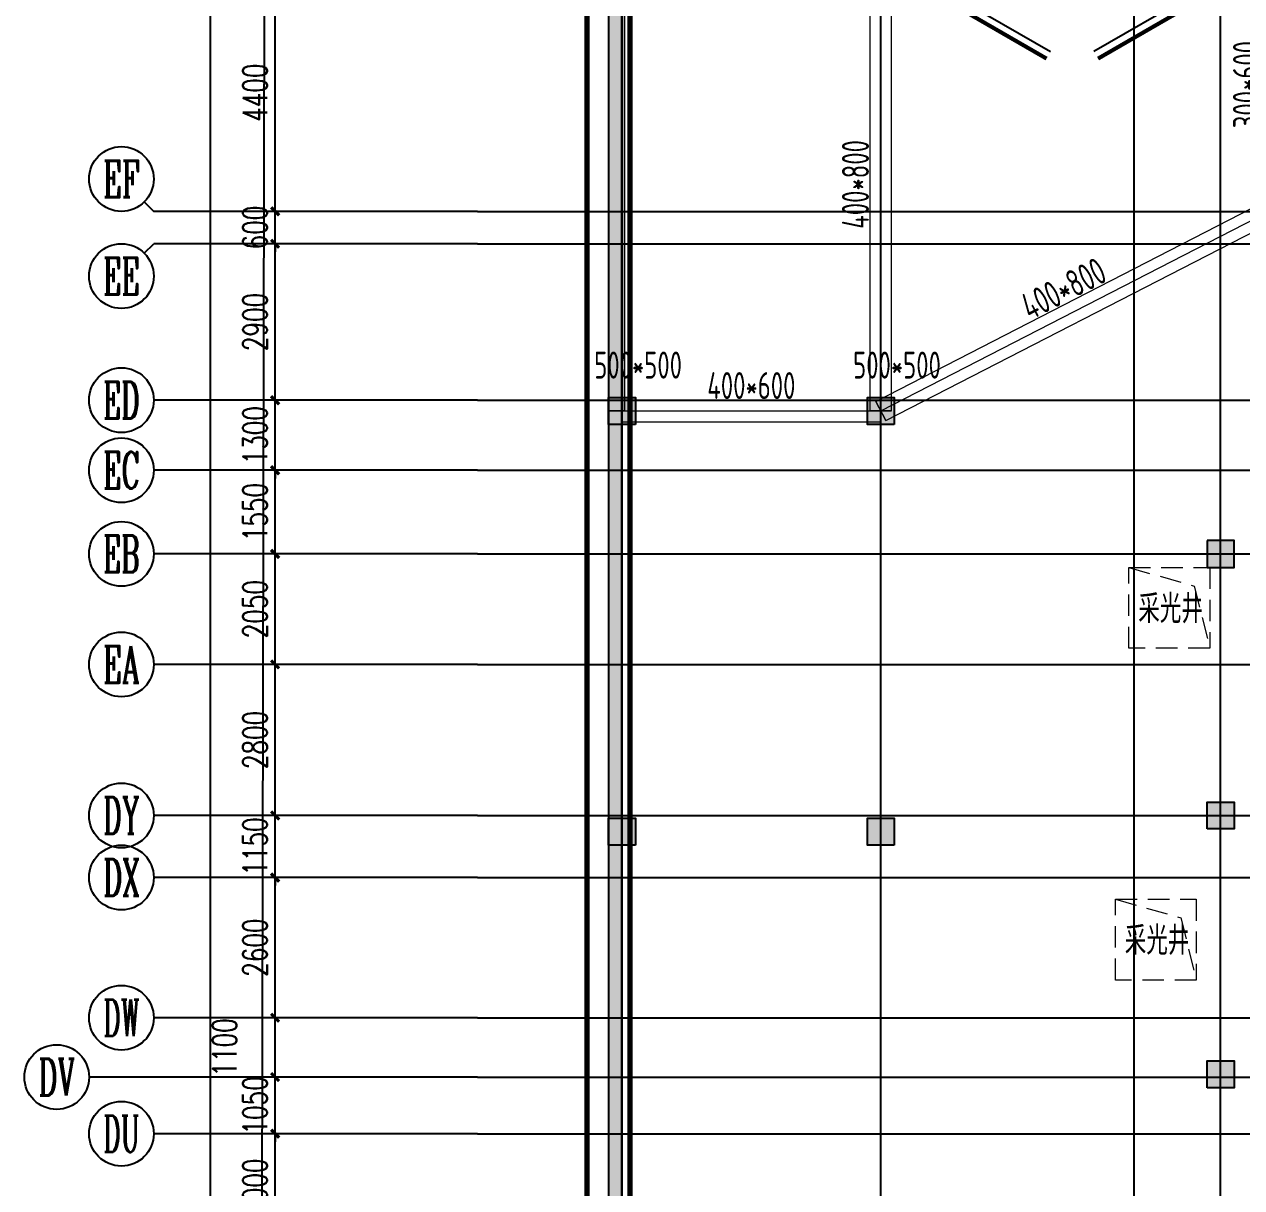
# Model space of a CAD drawing. Extents: x 369444 to 684549, y -549309 to 575337.
# Drawn here: x 369444 to 392015, y 308757 to 330325 of the extents above; entities that cross this region are included whole.
import ezdxf
from ezdxf.enums import TextEntityAlignment as Align

# ---------------------------------------------------------------- set-up
doc = ezdxf.new("R2010")
doc.units = 0
doc.header["$LTSCALE"] = 1000
doc.header["$MEASUREMENT"] = 0
for name, pattern in [('__DASH', [0.35, 0.25, -0.1]), ('_DASH', [0.6, 0.4, -0.2]), ('DASH', [0.35, 0.25, -0.1])]:
    doc.linetypes.add(name, pattern=pattern)
for name, color, linetype, lineweight, true_color in [('-1-0-1', 7, 'Continuous', 0, 0xc0c0c0), ('-1-1-2', 7, 'Continuous', 0, 0xc0c0c0), ('-2-0-1', 1, 'Continuous', 0, 0xff0000), ('-2-1-2', 9, 'Continuous', 0, 0x808080), ('1-6-1', 7, 'Continuous', 0, 0x55ff55), ('1-6-2', 7, 'Continuous', 0, 0x55ff55), ('11-6-1', 2, 'Continuous', 0, 0xffff00), ('11-6-2', 2, 'Continuous', 0, 0xffff00), ('11-6-5', 2, 'Continuous', 0, 0xffff00), ('12-6-1', 4, 'Continuous', 0, 0x00ffff), ('12-6-2', 4, 'Continuous', 0, 0x00ffff), ('12-6-5', 4, 'Continuous', 0, 0x00ffff)]:
    doc.layers.add(name, color=color, linetype=linetype, lineweight=lineweight, true_color=true_color)
doc.layers.add('0-地库顶板开洞', color=211, linetype='Continuous', lineweight=0)
for name, color, linetype in [('AXIS', 3, 'Continuous'), ('AXIS_TEXT', 7, 'Continuous'), ('COLUMN', 9, 'Continuous'), ('DOTE', 1, 'Continuous'), ('HS-A-轮廓线-地下室', 3, 'DASH'), ('PUB_HATCH', 8, 'Continuous'), ('WALL', 9, 'Continuous'), ('WINDOW', 4, 'Continuous'), ('二期轮廓线', 8, 'DASH'), ('防火分区线', 7, 'Continuous')]:
    doc.layers.add(name, color=color, linetype=linetype)
doc.layers.add('不要动图层', color=140, linetype='Continuous', plot=False)
doc.styles.add('_TCH_AXIS', font='COMPLEX', dxfattribs={"bigfont": 'GBCBIG'})
doc.styles.add('_TCH_DIM_T3', font='SIMPLEX', dxfattribs={"width": 0.705882, "bigfont": 'GBCBIG'})
doc.styles.add('COMPLEX', font='COMPLEX')
doc.styles.add('HNSJY', font='hnsjy-07.shx', dxfattribs={"width": 0.8, "bigfont": 'hnsjy-hz.shx'})
doc.styles.add('yjkcad', font='yjkeng.shx', dxfattribs={"width": 0.7, "height": 250, "bigfont": 'yjkchn.shx'})
doc.dimstyles.new('_TCH_ARCH&&150', dxfattribs={"dimtxt": 446.25, "dimasz": 150, "dimexe": 375, "dimexo": 450, "dimgap": 150, "dimtad": 1, "dimdec": 0, "dimzin": 0, "dimdsep": 46, "dimtxsty": '_TCH_DIM_T3', "dimblk": 'ARCHTICK', "dimcen": 0.09, "dimclrt": 7, "dimazin": 2, "dimtfac": 1, "dimtdec": 0, "dimtix": 1, "dimtmove": 2, "dimatfit": 3, "dimfxl": 0, "dimtolj": 1, "dimtzin": 0, "dimarcsym": 0})

# ---------------------------------------------------------------- blocks, each defined once
blk = doc.blocks.new('_ArchTick')
at = {"color": 0, "linetype": 'ByBlock', "const_width": 0.4}
blk.add_lwpolyline([(-0.5, -0.5), (0.5, 0.5)], dxfattribs=at)
blk = doc.blocks.new('*D1058')
at = {"layer": 'AXIS', "color": 0, "lineweight": -2, "transparency": 16777216}
for p, q in [((377394, 309757), (373719, 309757)), ((374094, 307757), (374094, 309757)), ((377394, 307757), (373719, 307757))]:
    blk.add_line(p, q, dxfattribs=at)
at = {"layer": 'Defpoints', "color": 0, "transparency": 16777216}
for p in [(374094, 309757), (377844, 309757), (377844, 307757)]:
    blk.add_point(p, dxfattribs=at)
at = {"layer": 'AXIS', "color": 0, "lineweight": -2, "transparency": 16777216, "xscale": 150, "yscale": 150, "zscale": 150}
for p, rotation in [((374094, 309757), 90), ((374094, 307757), 270)]:
    blk.add_blockref('_ArchTick', p, dxfattribs=dict(at, rotation=rotation))
at = {"layer": 'AXIS', "color": 7, "lineweight": -2, "transparency": 16777216, "insert": (373721, 308757), "char_height": 446.2, "attachment_point": 5, "rotation": 90, "style": '_TCH_DIM_T3'}
blk.add_mtext('\\A1;2000', dxfattribs=at)
blk = doc.blocks.new('*D1059')
at = {"layer": 'AXIS', "color": 0, "lineweight": -2, "transparency": 16777216}
for p, q in [((377394, 310807), (373719, 310807)), ((374094, 310807), (374094, 310957)), ((374094, 309757), (374094, 310807)), ((377394, 309757), (373719, 309757)), ((374094, 309757), (374094, 309607))]:
    blk.add_line(p, q, dxfattribs=at)
at = {"layer": 'Defpoints', "color": 0, "transparency": 16777216}
for p in [(374094, 310807), (377844, 310807), (377844, 309757)]:
    blk.add_point(p, dxfattribs=at)
at = {"layer": 'AXIS', "color": 0, "lineweight": -2, "transparency": 16777216, "xscale": 150, "yscale": 150, "zscale": 150}
for p, rotation in [((374094, 310807), 270), ((374094, 309757), 90)]:
    blk.add_blockref('_ArchTick', p, dxfattribs=dict(at, rotation=rotation))
at = {"layer": 'AXIS', "color": 7, "lineweight": -2, "transparency": 16777216, "insert": (373721, 310282), "char_height": 446.2, "attachment_point": 5, "rotation": 90, "style": '_TCH_DIM_T3'}
blk.add_mtext('\\A1;1050', dxfattribs=at)
blk = doc.blocks.new('*D1060')
at = {"layer": 'AXIS', "color": 0, "lineweight": -2, "transparency": 16777216}
for p, q in [((377394, 311907), (373719, 311907)), ((374094, 310807), (374094, 311907)), ((377394, 310807), (373719, 310807))]:
    blk.add_line(p, q, dxfattribs=at)
at = {"layer": 'Defpoints', "color": 0, "transparency": 16777216}
for p in [(374094, 311907), (377844, 311907), (377844, 310807)]:
    blk.add_point(p, dxfattribs=at)
at = {"layer": 'AXIS', "color": 0, "lineweight": -2, "transparency": 16777216, "xscale": 150, "yscale": 150, "zscale": 150}
for p, rotation in [((374094, 311907), 90), ((374094, 310807), 270)]:
    blk.add_blockref('_ArchTick', p, dxfattribs=dict(at, rotation=rotation))
at = {"layer": 'AXIS', "color": 7, "lineweight": -2, "transparency": 16777216, "insert": (373157, 311357), "char_height": 446.2, "attachment_point": 5, "rotation": 90, "style": '_TCH_DIM_T3'}
blk.add_mtext('\\A1;1100', dxfattribs=at)
blk = doc.blocks.new('*D1061')
at = {"layer": 'AXIS', "color": 0, "lineweight": -2, "transparency": 16777216}
for p, q in [((377394, 314507), (373719, 314507)), ((374094, 311907), (374094, 314507)), ((377394, 311907), (373719, 311907))]:
    blk.add_line(p, q, dxfattribs=at)
at = {"layer": 'Defpoints', "color": 0, "transparency": 16777216}
for p in [(374094, 314507), (377844, 314507), (377844, 311907)]:
    blk.add_point(p, dxfattribs=at)
at = {"layer": 'AXIS', "color": 0, "lineweight": -2, "transparency": 16777216, "xscale": 150, "yscale": 150, "zscale": 150}
for p, rotation in [((374094, 314507), 90), ((374094, 311907), 270)]:
    blk.add_blockref('_ArchTick', p, dxfattribs=dict(at, rotation=rotation))
at = {"layer": 'AXIS', "color": 7, "lineweight": -2, "transparency": 16777216, "insert": (373721, 313207), "char_height": 446.2, "attachment_point": 5, "rotation": 90, "style": '_TCH_DIM_T3'}
blk.add_mtext('\\A1;2600', dxfattribs=at)
blk = doc.blocks.new('*D1062')
at = {"layer": 'AXIS', "color": 0, "lineweight": -2, "transparency": 16777216}
for p, q in [((374094, 315657), (374094, 315807)), ((377394, 315657), (373719, 315657)), ((374094, 314507), (374094, 315657)), ((377394, 314507), (373719, 314507)), ((374094, 314507), (374094, 314357))]:
    blk.add_line(p, q, dxfattribs=at)
at = {"layer": 'Defpoints', "color": 0, "transparency": 16777216}
for p in [(374094, 315657), (377844, 315657), (377844, 314507)]:
    blk.add_point(p, dxfattribs=at)
at = {"layer": 'AXIS', "color": 0, "lineweight": -2, "transparency": 16777216, "xscale": 150, "yscale": 150, "zscale": 150}
for p, rotation in [((374094, 315657), 270), ((374094, 314507), 90)]:
    blk.add_blockref('_ArchTick', p, dxfattribs=dict(at, rotation=rotation))
at = {"layer": 'AXIS', "color": 7, "lineweight": -2, "transparency": 16777216, "insert": (373721, 315082), "char_height": 446.2, "attachment_point": 5, "rotation": 90, "style": '_TCH_DIM_T3'}
blk.add_mtext('\\A1;1150', dxfattribs=at)
blk = doc.blocks.new('*D1063')
at = {"layer": 'AXIS', "color": 0, "lineweight": -2, "transparency": 16777216}
for p, q in [((377394, 318457), (373719, 318457)), ((374094, 315657), (374094, 318457)), ((377394, 315657), (373719, 315657))]:
    blk.add_line(p, q, dxfattribs=at)
at = {"layer": 'Defpoints', "color": 0, "transparency": 16777216}
for p in [(374094, 318457), (377844, 318457), (377844, 315657)]:
    blk.add_point(p, dxfattribs=at)
at = {"layer": 'AXIS', "color": 0, "lineweight": -2, "transparency": 16777216, "xscale": 150, "yscale": 150, "zscale": 150}
for p, rotation in [((374094, 318457), 90), ((374094, 315657), 270)]:
    blk.add_blockref('_ArchTick', p, dxfattribs=dict(at, rotation=rotation))
at = {"layer": 'AXIS', "color": 7, "lineweight": -2, "transparency": 16777216, "insert": (373721, 317057), "char_height": 446.2, "attachment_point": 5, "rotation": 90, "style": '_TCH_DIM_T3'}
blk.add_mtext('\\A1;2800', dxfattribs=at)
blk = doc.blocks.new('*D1064')
at = {"layer": 'AXIS', "color": 0, "lineweight": -2, "transparency": 16777216}
for p, q in [((377394, 320507), (373719, 320507)), ((374094, 318457), (374094, 320507)), ((377394, 318457), (373719, 318457))]:
    blk.add_line(p, q, dxfattribs=at)
at = {"layer": 'Defpoints', "color": 0, "transparency": 16777216}
for p in [(374094, 320507), (377844, 320507), (377844, 318457)]:
    blk.add_point(p, dxfattribs=at)
at = {"layer": 'AXIS', "color": 0, "lineweight": -2, "transparency": 16777216, "xscale": 150, "yscale": 150, "zscale": 150}
for p, rotation in [((374094, 320507), 90), ((374094, 318457), 270)]:
    blk.add_blockref('_ArchTick', p, dxfattribs=dict(at, rotation=rotation))
at = {"layer": 'AXIS', "color": 7, "lineweight": -2, "transparency": 16777216, "insert": (373721, 319482), "char_height": 446.2, "attachment_point": 5, "rotation": 90, "style": '_TCH_DIM_T3'}
blk.add_mtext('\\A1;2050', dxfattribs=at)
blk = doc.blocks.new('*D1065')
at = {"layer": 'AXIS', "color": 0, "lineweight": -2, "transparency": 16777216}
for p, q in [((377394, 322057), (373719, 322057)), ((374094, 320507), (374094, 322057)), ((377394, 320507), (373719, 320507))]:
    blk.add_line(p, q, dxfattribs=at)
at = {"layer": 'Defpoints', "color": 0, "transparency": 16777216}
for p in [(374094, 322057), (377844, 322057), (377844, 320507)]:
    blk.add_point(p, dxfattribs=at)
at = {"layer": 'AXIS', "color": 0, "lineweight": -2, "transparency": 16777216, "xscale": 150, "yscale": 150, "zscale": 150}
for p, rotation in [((374094, 322057), 90), ((374094, 320507), 270)]:
    blk.add_blockref('_ArchTick', p, dxfattribs=dict(at, rotation=rotation))
at = {"layer": 'AXIS', "color": 7, "lineweight": -2, "transparency": 16777216, "insert": (373721, 321282), "char_height": 446.2, "attachment_point": 5, "rotation": 90, "style": '_TCH_DIM_T3'}
blk.add_mtext('\\A1;1550', dxfattribs=at)
blk = doc.blocks.new('*D1066')
at = {"layer": 'AXIS', "color": 0, "lineweight": -2, "transparency": 16777216}
for p, q in [((374094, 323357), (374094, 323507)), ((377394, 323357), (373719, 323357)), ((374094, 322057), (374094, 323357)), ((377394, 322057), (373719, 322057)), ((374094, 322057), (374094, 321907))]:
    blk.add_line(p, q, dxfattribs=at)
at = {"layer": 'Defpoints', "color": 0, "transparency": 16777216}
for p in [(374094, 323357), (377844, 323357), (377844, 322057)]:
    blk.add_point(p, dxfattribs=at)
at = {"layer": 'AXIS', "color": 0, "lineweight": -2, "transparency": 16777216, "xscale": 150, "yscale": 150, "zscale": 150}
for p, rotation in [((374094, 323357), 270), ((374094, 322057), 90)]:
    blk.add_blockref('_ArchTick', p, dxfattribs=dict(at, rotation=rotation))
at = {"layer": 'AXIS', "color": 7, "lineweight": -2, "transparency": 16777216, "insert": (373721, 322707), "char_height": 446.2, "attachment_point": 5, "rotation": 90, "style": '_TCH_DIM_T3'}
blk.add_mtext('\\A1;1300', dxfattribs=at)
blk = doc.blocks.new('*D1067')
at = {"layer": 'AXIS', "color": 0, "lineweight": -2, "transparency": 16777216}
for p, q in [((377394, 326257), (373719, 326257)), ((374094, 323357), (374094, 326257)), ((377394, 323357), (373719, 323357))]:
    blk.add_line(p, q, dxfattribs=at)
at = {"layer": 'Defpoints', "color": 0, "transparency": 16777216}
for p in [(374094, 326257), (377844, 326257), (377844, 323357)]:
    blk.add_point(p, dxfattribs=at)
at = {"layer": 'AXIS', "color": 0, "lineweight": -2, "transparency": 16777216, "xscale": 150, "yscale": 150, "zscale": 150}
for p, rotation in [((374094, 326257), 90), ((374094, 323357), 270)]:
    blk.add_blockref('_ArchTick', p, dxfattribs=dict(at, rotation=rotation))
at = {"layer": 'AXIS', "color": 7, "lineweight": -2, "transparency": 16777216, "insert": (373721, 324807), "char_height": 446.2, "attachment_point": 5, "rotation": 90, "style": '_TCH_DIM_T3'}
blk.add_mtext('\\A1;2900', dxfattribs=at)
blk = doc.blocks.new('*D1068')
at = {"layer": 'AXIS', "color": 0, "lineweight": -2, "transparency": 16777216}
for p, q in [((377394, 326857), (373719, 326857)), ((374094, 326857), (374094, 327007)), ((374094, 326257), (374094, 326857)), ((377394, 326257), (373719, 326257)), ((374094, 326257), (374094, 326107))]:
    blk.add_line(p, q, dxfattribs=at)
at = {"layer": 'Defpoints', "color": 0, "transparency": 16777216}
for p in [(374094, 326857), (377844, 326857), (377844, 326257)]:
    blk.add_point(p, dxfattribs=at)
at = {"layer": 'AXIS', "color": 0, "lineweight": -2, "transparency": 16777216, "xscale": 150, "yscale": 150, "zscale": 150}
for p, rotation in [((374094, 326857), 270), ((374094, 326257), 90)]:
    blk.add_blockref('_ArchTick', p, dxfattribs=dict(at, rotation=rotation))
at = {"layer": 'AXIS', "color": 7, "lineweight": -2, "transparency": 16777216, "insert": (373721, 326557), "char_height": 446.2, "attachment_point": 5, "rotation": 90, "style": '_TCH_DIM_T3'}
blk.add_mtext('\\A1;600', dxfattribs=at)
blk = doc.blocks.new('*D1069')
at = {"layer": 'AXIS', "color": 0, "lineweight": -2, "transparency": 16777216}
for p, q in [((377394, 331257), (373719, 331257)), ((374094, 326857), (374094, 331257)), ((377394, 326857), (373719, 326857))]:
    blk.add_line(p, q, dxfattribs=at)
at = {"layer": 'Defpoints', "color": 0, "transparency": 16777216}
for p in [(374094, 331257), (377844, 331257), (377844, 326857)]:
    blk.add_point(p, dxfattribs=at)
at = {"layer": 'AXIS', "color": 0, "lineweight": -2, "transparency": 16777216, "xscale": 150, "yscale": 150, "zscale": 150}
for p, rotation in [((374094, 331257), 90), ((374094, 326857), 270)]:
    blk.add_blockref('_ArchTick', p, dxfattribs=dict(at, rotation=rotation))
at = {"layer": 'AXIS', "color": 7, "lineweight": -2, "transparency": 16777216, "insert": (373721, 329057), "char_height": 446.2, "attachment_point": 5, "rotation": 90, "style": '_TCH_DIM_T3'}
blk.add_mtext('\\A1;4400', dxfattribs=at)
blk = doc.blocks.new('*D1115')
at = {"layer": 'AXIS', "color": 0, "lineweight": -2, "transparency": 16777216}
for p, q in [((377394, 470507), (372519, 470507)), ((372894, 65157), (372894, 470507)), ((377394, 65157), (372519, 65157))]:
    blk.add_line(p, q, dxfattribs=at)
at = {"layer": 'Defpoints', "color": 0, "transparency": 16777216}
for p in [(372894, 470507), (377844, 470507), (377844, 65157)]:
    blk.add_point(p, dxfattribs=at)
at = {"layer": 'AXIS', "color": 0, "lineweight": -2, "transparency": 16777216, "xscale": 150, "yscale": 150, "zscale": 150}
for p, rotation in [((372894, 470507), 90), ((372894, 65157), 270)]:
    blk.add_blockref('_ArchTick', p, dxfattribs=dict(at, rotation=rotation))
at = {"layer": 'AXIS', "color": 7, "lineweight": -2, "transparency": 16777216, "insert": (372521, 267832), "char_height": 446.2, "attachment_point": 5, "rotation": 90, "style": '_TCH_DIM_T3'}
blk.add_mtext('\\A1;405350', dxfattribs=at)
blk = doc.blocks.new('_AXISO')
blk.add_circle((0, 0), 0.5)
at = {"layer": 'AXIS_TEXT', "style": 'COMPLEX', "width": 1.041667}
blk.add_attdef('A', text='', height=0.56, dxfattribs=at).set_placement((-0.25, -0.28), (0.25, -0.28), align=Align.FIT)
blk = doc.blocks.new('column500')
h = blk.add_hatch(color=0)
h.dxf.hatch_style = 1
h.paths.add_polyline_path([(-216381, -381440), (-215881, -381440), (-215881, -380940), (-216381, -380940)])
at = {"color": 0}
blk.add_lwpolyline([(-216381, -381440), (-215881, -381440), (-215881, -380940), (-216381, -380940)], close=True, dxfattribs=at)
blk = doc.blocks.new('车库采光井开洞')
at = {"layer": '0-地库顶板开洞', "linetype": '_DASH'}
blk.add_lwpolyline([(38496570620.999992, 3907825764), (38496570620.999992, 3907827264.000001), (38496572120.999992, 3907827263.999998), (38496572120.999992, 3907825763.999999)], close=True, dxfattribs=at)
blk.add_lwpolyline([(38496570620.999992, 3907827264.000001), (38496571833.459846, 3907826915.785513), (38496572120.999992, 3907825763.999999)], dxfattribs=at)
at = {"layer": '0-地库顶板开洞', "linetype": '_DASH', "style": 'HNSJY', "width": 0.8}
blk.add_text('采光井', height=525, dxfattribs=at).set_placement((38496570794.87101, 3907826233.4361))
blk = doc.blocks.new('车库采光井aaa')
at = {"layer": '0-地库顶板开洞', "lineweight": -2}
for p in [(-5831857, -2412534), (-5832107, -2418684)]:
    blk.add_blockref('车库采光井开洞', p, dxfattribs=at)
blk = doc.blocks.new('$DorLib2D$00000207')
at = {"color": 0}
for p, q in [((-0.5, 0.0313), (-0.067, 0.2813)), ((0.5, 0.0313), (0.067, 0.2813))]:
    blk.add_line(p, q, dxfattribs=at)
at = {"color": 0, "const_width": 0.0125}
for points in [[(-0.5125, 0.0529), (-0.0795, 0.3029)], [(0.5125, 0.0529), (0.0795, 0.3029)]]:
    blk.add_lwpolyline(points, dxfattribs=at)

msp = doc.modelspace()

# ---------------------------------------------------------------- hatches: boundary and pattern name
at = {"layer": 'PUB_HATCH', "linetype": 'ByBlock'}
msp.add_hatch(color=256, dxfattribs=at).paths.add_polyline_path([(380524.5, 331306.6), (380274.7, 331306.6), (380274.7, 331556.6), (380274.5, 331556.6), (380274.5, 305157), (380524.5, 305157)])

# ---------------------------------------------------------------- linework, layer by layer
at = {"layer": '-1-0-1', "color": 0}
for p in [(380524.3, 323157.1, -3600), (385324.3, 323157.1, -3600)]:
    msp.add_point(p, dxfattribs=at)
at = {"layer": '-1-1-2', "color": 0}
for p, q in [((380524.3, 323157.1, -3600), (380524.3, 323157.1)), ((385324.3, 323157.1, -3600), (385324.3, 323157.1))]:
    msp.add_line(p, q, dxfattribs=at)
at = {"layer": '-2-0-1', "color": 0}
for p, q in [((380524.3, 323157.1, -3600), (380524.3, 331557.1, -3600)), ((385324.3, 323157.1, -3600), (385324.4, 331556.9, -3600)), ((385324.3, 323157.1, -3600), (392524.3, 326857.1, -3600)), ((380524.3, 323157.1, -3600), (385324.3, 323157.1, -3600))]:
    msp.add_line(p, q, dxfattribs=at)
at = {"layer": '-2-1-2', "color": 0}
for p, q in [((380524.3, 323157.1), (380524.3, 331557.1)), ((385324.3, 323157.1), (385324.4, 331556.9)), ((385324.3, 323157.1), (392524.3, 326857.1)), ((380524.3, 323157.1), (385324.3, 323157.1))]:
    msp.add_line(p, q, dxfattribs=at)
at = {"layer": '1-6-1', "color": 0}
for p, q in [((380274.3, 331557.1, -8700), (380274.3, 323157.1, -8700)), ((380274.3, 323157.1, -5100), (380274.3, 331557.1, -5100)), ((380574.3, 331557.1, -5100), (380574.3, 323157.1, -5100)), ((380574.3, 323157.1, -8700), (380574.3, 331557.1, -8700)), ((380274.3, 323157.1, -8700), (380274.3, 323157.1, -5100)), ((380274.3, 323157.1, -8700), (380574.3, 323157.1, -8700)), ((380274.3, 323157.1, -5100), (380274.3, 323157.1, -8700)), ((380574.3, 323157.1, -5100), (380274.3, 323157.1, -5100)), ((380574.3, 323157.1, -5100), (380574.3, 323157.1, -8700)), ((380574.3, 323157.1, -8700), (380574.3, 323157.1, -5100))]:
    msp.add_line(p, q, dxfattribs=at)
at = {"layer": '1-6-2', "color": 0}
for p, q in [((380524.3, 331557.1, -5100), (380524.3, 323157.1, -5100)), ((380524.3, 323157.1, -8700), (380524.3, 331557.1, -8700)), ((380524.3, 323157.1, -5100), (380524.3, 323157.1, -8700))]:
    msp.add_line(p, q, dxfattribs=at)
at = {"layer": '11-6-1', "color": 0}
for p, q in [((380274.3, 323407.1), (380274.3, 322907.1)), ((380774.3, 323407.1), (380274.3, 323407.1)), ((380274.3, 323407.1, -3600), (380274.3, 322907.1, -3600)), ((380774.3, 323407.1, -3600), (380274.3, 323407.1, -3600)), ((380274.3, 323407.1, -3600), (380274.3, 323407.1)), ((380774.3, 322907.1), (380774.3, 323407.1)), ((380774.3, 322907.1, -3600), (380774.3, 323407.1, -3600)), ((380774.3, 323407.1, -3600), (380774.3, 323407.1)), ((385074.3, 323407.1), (385074.3, 322907.1)), ((385574.3, 323407.1), (385074.3, 323407.1)), ((385074.3, 323407.1, -3600), (385074.3, 322907.1, -3600)), ((385574.3, 323407.1, -3600), (385074.3, 323407.1, -3600)), ((385074.3, 323407.1, -3600), (385074.3, 323407.1)), ((385574.3, 322907.1), (385574.3, 323407.1)), ((385574.3, 322907.1, -3600), (385574.3, 323407.1, -3600)), ((385574.3, 323407.1, -3600), (385574.3, 323407.1)), ((380274.3, 322907.1), (380774.3, 322907.1)), ((380274.3, 322907.1, -3600), (380774.3, 322907.1, -3600)), ((380274.3, 322907.1, -3600), (380274.3, 322907.1)), ((380774.3, 322907.1, -3600), (380774.3, 322907.1)), ((385074.3, 322907.1), (385574.3, 322907.1)), ((385074.3, 322907.1, -3600), (385574.3, 322907.1, -3600)), ((385074.3, 322907.1, -3600), (385074.3, 322907.1)), ((385574.3, 322907.1, -3600), (385574.3, 322907.1))]:
    msp.add_line(p, q, dxfattribs=at)
at = {"layer": '11-6-2', "color": 0}
for p, q in [((380524.3, 323157.1, -3600), (380524.3, 323157.1)), ((385324.3, 323157.1, -3600), (385324.3, 323157.1))]:
    msp.add_line(p, q, dxfattribs=at)
at = {"layer": '12-6-1', "color": 0}
for p, q in [((385124.3, 323157.1, -5100), (385124.4, 331556.9, -5100)), ((385124.3, 323157.1, -5900), (385124.4, 331556.9, -5900)), ((385524.3, 323157.1, -5100), (385524.4, 331556.9, -5100)), ((385524.3, 323157.1, -5900), (385524.4, 331556.9, -5900)), ((385232.9, 323334.9), (392432.9, 327034.9)), ((385232.9, 323334.9, -800), (392432.9, 327034.9, -800)), ((385415.7, 322979.2), (392615.7, 326679.2)), ((385415.7, 322979.2, -800), (392615.7, 326679.2, -800)), ((380524.3, 323357.1), (380524.3, 322957.1)), ((380524.3, 323357.1, -600), (380524.3, 323357.1)), ((380524.3, 322957.1, -600), (380524.3, 323357.1, -600)), ((380524.3, 323357.1), (385324.3, 323357.1)), ((380524.3, 323357.1, -600), (385324.3, 323357.1, -600)), ((385232.9, 323334.9), (385415.7, 322979.2)), ((385232.9, 323334.9, -800), (385232.9, 323334.9)), ((385415.7, 322979.2, -800), (385232.9, 323334.9, -800)), ((385324.3, 323357.1), (385324.3, 322957.1)), ((385324.3, 323357.1, -600), (385324.3, 323357.1)), ((385324.3, 322957.1, -600), (385324.3, 323357.1, -600)), ((385124.3, 323157.1, -5100), (385524.3, 323157.1, -5100)), ((385124.3, 323157.1, -5900), (385124.3, 323157.1, -5100)), ((385524.3, 323157.1, -5900), (385124.3, 323157.1, -5900)), ((385524.3, 323157.1, -5100), (385524.3, 323157.1, -5900)), ((380524.3, 322957.1), (380524.3, 322957.1, -600)), ((380524.3, 322957.1), (385324.3, 322957.1)), ((380524.3, 322957.1, -600), (385324.3, 322957.1, -600)), ((385324.3, 322957.1), (385324.3, 322957.1, -600)), ((385415.7, 322979.2), (385415.7, 322979.2, -800))]:
    msp.add_line(p, q, dxfattribs=at)
at = {"layer": '12-6-2', "color": 0}
for p, q in [((385324.3, 323157.1, -5100), (385324.4, 331556.9, -5100)), ((385324.3, 323157.1), (392524.3, 326857.1)), ((380524.3, 323157.1), (385324.3, 323157.1))]:
    msp.add_line(p, q, dxfattribs=at)
at = {"layer": 'AXIS'}
for p, q in [((371668.7, 327032.7), (371844.4, 326857)), ((377844.4, 326857), (371844.4, 326857)), ((371668.7, 326081.4), (371844.4, 326257.1)), ((377844.4, 326257.1), (371844.4, 326257.1)), ((377844.4, 323357), (371844.4, 323357)), ((377844.4, 322056.9), (371844.4, 322056.9)), ((377844.4, 320507), (371844.4, 320507)), ((377844.4, 318456.9), (371844.4, 318456.9)), ((377844.4, 315657), (371844.4, 315657)), ((377844.4, 314506.9), (371844.4, 314506.9)), ((377844.4, 311907), (371844.4, 311907)), ((377844.4, 310807), (370644.4, 310807)), ((377844.4, 309757), (371844.4, 309757))]:
    msp.add_line(p, q, dxfattribs=at)
at = {"layer": 'DOTE', "color": 8}
for p, q in [((380524.5, 59364.2), (380524.5, 476704.8)), ((385324.5, 59364.2), (385324.5, 476704.8)), ((390024.5, 59364.2), (390024.5, 476704.8)), ((391624.5, 59364.2), (391624.5, 476704.8))]:
    msp.add_line(p, q, dxfattribs=at)
at = {"layer": 'DOTE', "color": 8, "lineweight": -2}
for p, q in [((377844.4, 326857), (624570.9, 326857)), ((377844.4, 326257.1), (624570.9, 326257.1)), ((377844.4, 323357), (624570.9, 323357)), ((377844.4, 322056.9), (624570.9, 322056.9)), ((377844.4, 320507), (624570.9, 320507)), ((377844.4, 318456.9), (624570.9, 318456.9)), ((377844.4, 315657), (624570.9, 315657)), ((377844.4, 314506.9), (624570.9, 314506.9)), ((377844.4, 311907), (624570.9, 311907)), ((377844.4, 310807), (624570.9, 310807)), ((377844.4, 309757), (624570.9, 309757))]:
    msp.add_line(p, q, dxfattribs=at)
at = {"layer": 'HS-A-轮廓线-地下室', "lineweight": -2, "ltscale": 8}
msp.add_lwpolyline([(380274.5, 448857), (380274.5, 177257)], dxfattribs=at)
at = {"layer": 'WALL', "linetype": 'ByBlock'}
for p, q in [((380274.5, 331556.6), (380274.5, 305157)), ((380524.5, 331306.6), (380524.5, 305157))]:
    msp.add_line(p, q, dxfattribs=at)
at = {"layer": '不要动图层'}
msp.add_lwpolyline([(374141.4, 480401.6), (608632.4, 480035.6), (630599.4, 458002.6), (630103.6, 140971.4), (534606.6, 140971.5), (534606.6, 44667.5), (383961.4, 44901.6), (384134.4, 155731.6), (384114.4, 173450.6), (374190.4, 173466.6), (373839.4, 234426.6), (373748.4, 250410.6), (374011.4, 393904.6)], close=True, dxfattribs=at)
at = {"layer": '二期轮廓线', "ltscale": 6}
msp.add_lwpolyline([(380274.6, 448857), (380274.6, 203357)], dxfattribs=at)
at = {"layer": '防火分区线', "linetype": '__DASH', "lineweight": -2, "ltscale": 8, "const_width": 100}
for points in [[(379874.5, 401256.9), (379874.5, 304756.2)], [(380674.5, 400456.9), (380674.5, 305556.2)]]:
    msp.add_lwpolyline(points, dxfattribs=at)

# ---------------------------------------------------------------- block references
at = {"layer": '0-地库顶板开洞', "lineweight": -2}
msp.add_blockref('车库采光井aaa', (-38490348839.6, -3905094473.4), dxfattribs=at)
at = {"layer": 'AXIS', "lineweight": -2}
ref = msp.add_blockref('_AXISO', (371244.4, 327457), dxfattribs=dict(at, xscale=1200, yscale=1200, zscale=1200))
ref.add_attrib('A', 'EF', dxfattribs={"layer": 'AXIS_TEXT', "lineweight": -2, "ltscale": 6, "height": 678.82, "style": '_TCH_AXIS', "width": 0.567568}).set_placement((370905, 327117.6), (371583.8, 327117.6), align=Align.FIT)
ref = msp.add_blockref('_AXISO', (371244.4, 325657.1), dxfattribs=dict(at, xscale=1200, yscale=1200, zscale=1200))
ref.add_attrib('A', 'EE', dxfattribs={"layer": 'AXIS_TEXT', "lineweight": -2, "ltscale": 6, "height": 678.82, "style": '_TCH_AXIS', "width": 0.567568}).set_placement((370905, 325317.7), (371583.8, 325317.7), align=Align.FIT)
ref = msp.add_blockref('_AXISO', (371244.4, 323357), dxfattribs=dict(at, xscale=1200, yscale=1200, zscale=1200))
ref.add_attrib('A', 'ED', dxfattribs={"layer": 'AXIS_TEXT', "lineweight": -2, "ltscale": 6, "height": 678.82, "style": '_TCH_AXIS', "width": 0.552632}).set_placement((370905, 323017.6), (371583.8, 323017.6), align=Align.FIT)
ref = msp.add_blockref('_AXISO', (371244.4, 322056.9), dxfattribs=dict(at, xscale=1200, yscale=1200, zscale=1200))
ref.add_attrib('A', 'EC', dxfattribs={"layer": 'AXIS_TEXT', "lineweight": -2, "ltscale": 6, "height": 678.82, "style": '_TCH_AXIS', "width": 0.583333}).set_placement((370905, 321717.5), (371583.8, 321717.5), align=Align.FIT)
ref = msp.add_blockref('_AXISO', (371244.4, 320507), dxfattribs=dict(at, xscale=1200, yscale=1200, zscale=1200))
ref.add_attrib('A', 'EB', dxfattribs={"layer": 'AXIS_TEXT', "lineweight": -2, "ltscale": 6, "height": 678.82, "style": '_TCH_AXIS', "width": 0.552632}).set_placement((370905, 320167.6), (371583.8, 320167.6), align=Align.FIT)
ref = msp.add_blockref('_AXISO', (371244.4, 318456.9), dxfattribs=dict(at, xscale=1200, yscale=1200, zscale=1200))
ref.add_attrib('A', 'EA', dxfattribs={"layer": 'AXIS_TEXT', "lineweight": -2, "ltscale": 6, "height": 678.82, "style": '_TCH_AXIS', "width": 0.538462}).set_placement((370905, 318117.5), (371583.8, 318117.5), align=Align.FIT)
ref = msp.add_blockref('_AXISO', (371244.4, 315657), dxfattribs=dict(at, xscale=1200, yscale=1200, zscale=1200))
ref.add_attrib('A', 'DY', dxfattribs={"layer": 'AXIS_TEXT', "lineweight": -2, "ltscale": 6, "height": 678.82, "style": '_TCH_AXIS', "width": 0.512195}).set_placement((370905, 315317.6), (371583.8, 315317.6), align=Align.FIT)
ref = msp.add_blockref('_AXISO', (371244.4, 314506.9), dxfattribs=dict(at, xscale=1200, yscale=1200, zscale=1200))
ref.add_attrib('A', 'DX', dxfattribs={"layer": 'AXIS_TEXT', "lineweight": -2, "ltscale": 6, "height": 678.82, "style": '_TCH_AXIS', "width": 0.525}).set_placement((370905, 314167.5), (371583.8, 314167.5), align=Align.FIT)
ref = msp.add_blockref('_AXISO', (371244.4, 311907), dxfattribs=dict(at, xscale=1200, yscale=1200, zscale=1200))
ref.add_attrib('A', 'DW', dxfattribs={"layer": 'AXIS_TEXT', "lineweight": -2, "ltscale": 6, "height": 678.82, "style": '_TCH_AXIS', "width": 0.477273}).set_placement((370905, 311567.6), (371583.8, 311567.6), align=Align.FIT)
ref = msp.add_blockref('_AXISO', (370044.4, 310807), dxfattribs=dict(at, xscale=1200, yscale=1200, zscale=1200))
ref.add_attrib('A', 'DV', dxfattribs={"layer": 'AXIS_TEXT', "lineweight": -2, "ltscale": 6, "height": 678.82, "style": '_TCH_AXIS', "width": 0.525}).set_placement((369705, 310467.6), (370383.8, 310467.6), align=Align.FIT)
ref = msp.add_blockref('_AXISO', (371244.4, 309757), dxfattribs=dict(at, xscale=1200, yscale=1200, zscale=1200))
ref.add_attrib('A', 'DU', dxfattribs={"layer": 'AXIS_TEXT', "lineweight": -2, "ltscale": 6, "height": 678.82, "style": '_TCH_AXIS', "width": 0.5}).set_placement((370905, 309417.6), (371583.8, 309417.6), align=Align.FIT)
at = {"layer": 'COLUMN', "color": 8, "xscale": -1}
for p, rotation in [((164393.6, 704346.9), 359.9999999998913), ((169193.6, 704346.9), 359.9999999998913), ((772814.4, 531787.9), 270), ((164393.6, 696546.9), 359.9999999998913), ((169193.6, 696546.9), 359.9999999998913), ((772814.4, 526987.9), 270)]:
    msp.add_blockref('column500', p, dxfattribs=dict(at, rotation=rotation))
at = {"layer": 'COLUMN', "color": 8, "rotation": 270}
msp.add_blockref('column500', (772814.4, 104376.1), dxfattribs=at)
at = {"layer": 'WINDOW', "xscale": -6000.406887253812, "yscale": 6000.406887253812, "zscale": 6000.406887253812, "rotation": 180}
msp.add_blockref('$DorLib2D$00000207', (388874.8, 331506.9), dxfattribs=at)

# ---------------------------------------------------------------- texts
at = {"layer": '11-6-5', "color": 0, "char_height": 500, "attachment_point": 8, "style": 'yjkcad'}
for insert in [(380824.3, 323757.1, -3600), (385624.3, 323757.1, -3600)]:
    msp.add_mtext('500*500', dxfattribs=dict(at, insert=insert))
at = {"layer": '12-6-5', "color": 0, "char_height": 500, "attachment_point": 8, "style": 'yjkcad'}
for s, insert, rotation in [('300*600', (392354.3, 329207.1), 90), ('400*800', (385104.3, 327357), 90), ('400*800', (388823.8, 325202.7), 27.19813)]:
    msp.add_mtext(s, dxfattribs=dict(at, insert=insert, rotation=rotation))
at = {"layer": '12-6-5', "color": 0, "insert": (382924.3, 323377.1), "char_height": 500, "attachment_point": 8, "style": 'yjkcad'}
msp.add_mtext('400*600', dxfattribs=at)

# ---------------------------------------------------------------- dimensions: what is measured, and where the dimension line sits
at = {"layer": 'AXIS', "lineweight": -2}
for p1, p2, distance, text, picture, middle in [((377844.4, 65157), (377844.4, 470507), 4950, '405350', '*D1115', (372521.3, 267832)), ((377844.4, 326857), (377844.4, 331257), 3750, '4400', '*D1069', (373721.3, 329057)), ((377844.4, 326257.1), (377844.4, 326857), 3750, '600', '*D1068', (373721.3, 326557)), ((377844.4, 323357), (377844.4, 326257.1), 3750, '2900', '*D1067', (373721.3, 324807)), ((377844.4, 322056.9), (377844.4, 323357), 3750, '1300', '*D1066', (373721.3, 322706.9)), ((377844.4, 320507), (377844.4, 322056.9), 3750, '1550', '*D1065', (373721.3, 321281.9)), ((377844.4, 318456.9), (377844.4, 320507), 3750, '2050', '*D1064', (373721.3, 319481.9)), ((377844.4, 315657), (377844.4, 318456.9), 3750, '2800', '*D1063', (373721.3, 317056.9)), ((377844.4, 314506.9), (377844.4, 315657), 3750, '1150', '*D1062', (373721.3, 315081.9)), ((377844.4, 311907), (377844.4, 314506.9), 3750, '2600', '*D1061', (373721.3, 313206.9)), ((377844.4, 309757), (377844.4, 310807), 3750, '1050', '*D1059', (373721.3, 310282)), ((377844.4, 307757), (377844.4, 309757), 3750, '2000', '*D1058', (373721.3, 308757))]:
    dim = msp.add_aligned_dim(p1=p1, p2=p2, distance=distance, text=text, dimstyle='_TCH_ARCH&&150', dxfattribs=at)
    dim.commit()
    dim.dimension.update_dxf_attribs({"geometry": picture, "text_midpoint": middle})
dim = msp.add_linear_dim(base=(374094.4, 311907), p1=(377844.4, 310807), p2=(377844.4, 311907), angle=90, text='1100', dimstyle='_TCH_ARCH&&150', dxfattribs=at)
dim.commit()
dim.dimension.update_dxf_attribs({"geometry": '*D1060', "text_midpoint": (373156.9, 311357), "dimtype": 161})

doc.saveas('drawing.dxf')
